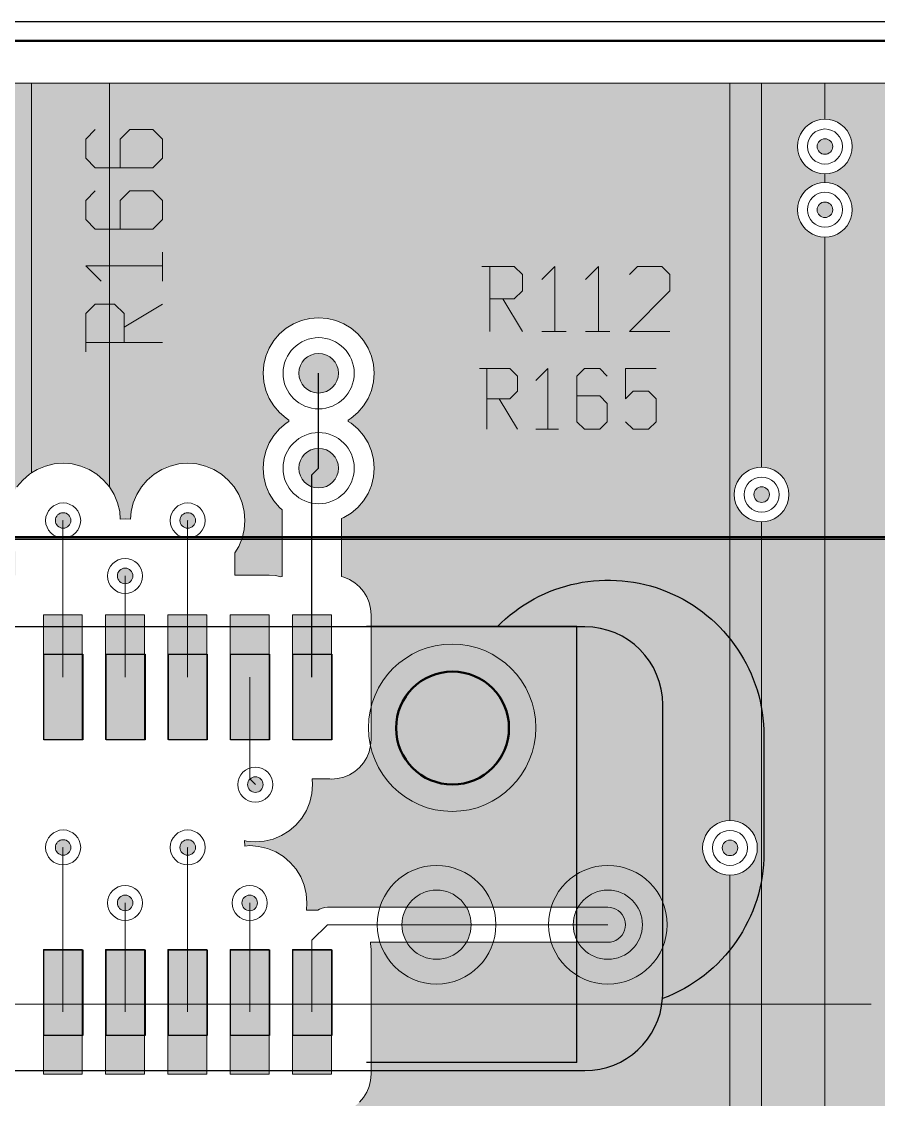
# Model space of a CAD drawing. Header units: inches. Extents: x 109.4 to 194.7, y 96.9 to 132.2.
# Drawn here: x 153.9 to 164.91, y 118.35 to 132.2 of the extents above; entities that cross this region are included whole.
import ezdxf

# ---------------------------------------------------------------- set-up
doc = ezdxf.new("R2010")
doc.units = ezdxf.units.IN
doc.header["$MEASUREMENT"] = 0
for name, color, linetype, lineweight in [('bottom_copper', 7, 'Continuous', 15), ('bottom_silk', 7, 'Continuous', 15), ('Front_Mech', 6, 'Continuous', 50), ('outline', 7, 'Continuous', 15), ('Rear_Mech', 5, 'Continuous', 30), ('top_copper', 7, 'Continuous', 15), ('top_silk', 7, 'Continuous', 15)]:
    doc.layers.add(name, color=color, linetype=linetype, lineweight=lineweight)
doc.layers.add('Mech_BackPlate', color=40, linetype='Continuous')
doc.layers.get('0').off()
doc.layers.get('top_copper').off()

# ---------------------------------------------------------------- blocks, each defined once
blk = doc.blocks.new('gsModule')
at = {"layer": 'bottom_copper', "lineweight": 0}
for points in [[(37.9824, 36.4307), (37.9824, 31.4255), (37.9557, 31.4091), (37.868, 31.3342), (37.7931, 31.2465), (37.7328, 31.1481), (37.6886, 31.0415), (37.6617, 30.9293), (37.6526, 30.8143), (37.6617, 30.6993), (37.6886, 30.5871), (37.7328, 30.4805), (37.7743, 30.4127), (37.7743, 30.1103), (37.3935, 30.1103), (37.3935, 30.3997), (37.443, 30.4805), (37.4872, 30.5871), (37.5141, 30.6993), (37.5209, 30.8143), (37.5141, 30.9293), (37.4872, 31.0415), (37.443, 31.1481), (37.3827, 31.2465), (37.3078, 31.3342), (37.2201, 31.4091), (37.1217, 31.4694), (37.0151, 31.5136), (36.9824, 31.5214), (36.9824, 36.4307)], [(38.9824, 36.4307), (38.9824, 31.2468), (38.9078, 31.3342), (38.8201, 31.4091), (38.7217, 31.4694), (38.6151, 31.5136), (38.5029, 31.5405), (38.3879, 31.5496), (38.2729, 31.5405), (38.1607, 31.5136), (38.0541, 31.4694), (37.9824, 31.4255), (37.9824, 36.4307)], [(46.9521, 36.4307), (46.9521, 26.9604), (46.8977, 26.9562), (46.8441, 26.9433), (46.7932, 26.9222), (46.7462, 26.8934), (46.7043, 26.8577), (46.6686, 26.8158), (46.6398, 26.7688), (46.6187, 26.7179), (46.6058, 26.6643), (46.6015, 26.6094), (46.6058, 26.5545), (46.6187, 26.5009), (46.6398, 26.45), (46.6686, 26.403), (46.7043, 26.3611), (46.7462, 26.3254), (46.7932, 26.2966), (46.8441, 26.2755), (46.8977, 26.2626), (46.9521, 26.2584), (46.9521, 2.6487), (38.9824, 2.6487), (38.9824, 3.9169), (41.9054, 3.9169), (41.9303, 3.9149), (42.03, 3.9228), (42.1272, 3.9461), (42.2195, 3.9844), (42.3047, 4.0366), (42.3807, 4.1015), (42.4456, 4.1775), (42.4979, 4.2627), (42.5361, 4.3551), (42.5594, 4.4523), (42.5673, 4.5519), (42.5653, 4.5768), (42.5653, 6.305), (42.5673, 6.3299), (42.5594, 6.4295), (42.5594, 6.4295), (42.5361, 6.5267), (42.4979, 6.6191), (42.4456, 6.7043), (42.3807, 6.7803), (42.3047, 6.8452), (42.2195, 6.8974), (42.1272, 6.9357), (42.03, 6.959), (41.9303, 6.9669), (41.9054, 6.9649), (38.9824, 6.9649), (38.9824, 14.3455), (38.9839, 14.3454), (39.1336, 14.3571), (39.2796, 14.3922), (39.4183, 14.4497), (39.5464, 14.5281), (39.6606, 14.6257), (39.7581, 14.7398), (39.8365, 14.8679), (39.894, 15.0066), (39.9291, 15.1526), (39.9379, 15.3023), (39.9291, 15.452), (39.894, 15.598), (39.8365, 15.7368), (39.7581, 15.8648), (39.6606, 15.979), (39.5464, 16.0765), (39.4183, 16.155), (39.2796, 16.2124), (39.1336, 16.2475), (38.9839, 16.2593), (38.9824, 16.2591), (38.9824, 18.5455), (38.9839, 18.5454), (39.1336, 18.5571), (39.2796, 18.5922), (39.4183, 18.6497), (39.5464, 18.7281), (39.6606, 18.8256), (39.7581, 18.9398), (39.8365, 19.0679), (39.894, 19.2066), (39.9291, 19.3526), (39.9379, 19.5023), (39.9291, 19.652), (39.894, 19.798), (39.8365, 19.9367), (39.7581, 20.0648), (39.6606, 20.179), (39.5464, 20.2765), (39.4183, 20.3549), (39.2796, 20.4124), (39.1336, 20.4475), (38.9839, 20.4592), (38.9824, 20.4591), (38.9824, 23.1943), (39.414, 23.1943), (39.4339, 23.1927), (39.5136, 23.199), (39.5136, 23.199), (39.5839, 23.2159), (39.6542, 23.199), (39.7339, 23.1927), (39.7538, 23.1943), (40.214, 23.1943), (40.2339, 23.1927), (40.3136, 23.199), (40.3136, 23.199), (40.3839, 23.2159), (40.4542, 23.199), (40.5339, 23.1927), (40.5538, 23.1943), (41.014, 23.1943), (41.0339, 23.1927), (41.1136, 23.199), (41.1136, 23.199), (41.1839, 23.2159), (41.2542, 23.199), (41.3339, 23.1927), (41.3538, 23.1943), (41.814, 23.1943), (41.8339, 23.1927), (41.9136, 23.199), (41.9136, 23.199), (41.9914, 23.2177), (42.0652, 23.2483), (42.1334, 23.29), (42.1942, 23.342), (42.2461, 23.4028), (42.2879, 23.471), (42.3185, 23.5448), (42.3372, 23.6226), (42.3435, 23.7023), (42.3419, 23.7222), (42.3419, 25.2824), (42.3435, 25.3023), (42.3372, 25.382), (42.3335, 25.3973), (45.3839, 25.3973), (45.4192, 25.3994), (45.4536, 25.4077), (45.4864, 25.4212), (45.5166, 25.4397), (45.5435, 25.4627), (45.5665, 25.4896), (45.585, 25.5198), (45.5985, 25.5526), (45.6068, 25.587), (45.6096, 25.6223), (45.6068, 25.6576), (45.5985, 25.692), (45.585, 25.7248), (45.5665, 25.755), (45.5435, 25.7819), (45.5166, 25.8049), (45.4864, 25.8234), (45.4536, 25.8369), (45.4192, 25.8452), (45.3839, 25.8473), (41.7927, 25.8473), (41.7839, 25.848), (41.7486, 25.8452), (41.7142, 25.8369), (41.6814, 25.8234), (41.6601, 25.8103), (41.5115, 25.8103), (41.5169, 25.9023), (41.5101, 26.0173), (41.4832, 26.1295), (41.439, 26.2361), (41.3787, 26.3345), (41.3038, 26.4222), (41.2161, 26.4971), (41.1177, 26.5574), (41.0111, 26.6016), (40.8989, 26.6285), (40.7839, 26.6376), (40.7198, 26.6325), (40.7157, 26.7022), (40.7416, 26.696), (40.8566, 26.6869), (40.9716, 26.696), (41.0838, 26.7229), (41.1904, 26.7671), (41.2888, 26.8274), (41.3765, 26.9023), (41.4514, 26.99), (41.5117, 27.0884), (41.5559, 27.195), (41.5828, 27.3072), (41.5896, 27.4222), (41.5853, 27.4943), (41.814, 27.4943), (41.8339, 27.4927), (41.9136, 27.499), (41.9136, 27.499), (41.9914, 27.5177), (42.0652, 27.5483), (42.1334, 27.59), (42.1942, 27.642), (42.2461, 27.7028), (42.2879, 27.771), (42.3185, 27.8448), (42.3372, 27.9226), (42.3435, 28.0023), (42.3419, 28.0222), (42.3419, 29.5824), (42.3435, 29.6023), (42.3372, 29.682), (42.3185, 29.7598), (42.2879, 29.8336), (42.2461, 29.9018), (42.1942, 29.9626), (42.1334, 30.0145), (42.0652, 30.0563), (41.9914, 30.0869), (41.9649, 30.0933), (41.9649, 30.8388), (41.9933, 30.8506), (42.0887, 30.9091), (42.1738, 30.9818), (42.2465, 31.0669), (42.305, 31.1623), (42.3479, 31.2657), (42.374, 31.3746), (42.3806, 31.4862), (42.374, 31.5978), (42.3479, 31.7067), (42.305, 31.8101), (42.2465, 31.9055), (42.1738, 31.9906), (42.0887, 32.0633), (42.0504, 32.0868), (42.0504, 32.1048), (42.0887, 32.1283), (42.1738, 32.201), (42.2465, 32.2861), (42.305, 32.3815), (42.3479, 32.4849), (42.374, 32.5938), (42.3806, 32.7054), (42.374, 32.817), (42.3479, 32.9259), (42.305, 33.0293), (42.2465, 33.1247), (42.1738, 33.2098), (42.0887, 33.2825), (41.9933, 33.341), (41.8899, 33.3839), (41.781, 33.41), (41.6694, 33.4188), (41.5578, 33.41), (41.4489, 33.3839), (41.3455, 33.341), (41.2501, 33.2825), (41.165, 33.2098), (41.0923, 33.1247), (41.0338, 33.0293), (40.9909, 32.9259), (40.9648, 32.817), (40.956, 32.7054), (40.9648, 32.5938), (40.9909, 32.4849), (41.0338, 32.3815), (41.0923, 32.2861), (41.165, 32.201), (41.2501, 32.1283), (41.2884, 32.1048), (41.2884, 32.0868), (41.2501, 32.0633), (41.165, 31.9906), (41.0923, 31.9055), (41.0338, 31.8101), (40.9909, 31.7067), (40.9648, 31.5978), (40.956, 31.4862), (40.9648, 31.3746), (40.9909, 31.2657), (41.0338, 31.1623), (41.0923, 31.0669), (41.165, 30.9818), (41.2029, 30.9493), (41.2029, 30.0933), (41.1839, 30.0887), (41.1136, 30.1056), (41.0339, 30.1119), (41.014, 30.1103), (40.5935, 30.1103), (40.5935, 30.3997), (40.643, 30.4805), (40.6872, 30.5871), (40.7141, 30.6993), (40.7209, 30.8143), (40.7141, 30.9293), (40.6872, 31.0415), (40.643, 31.1481), (40.5827, 31.2465), (40.5078, 31.3342), (40.4201, 31.4091), (40.3217, 31.4694), (40.2151, 31.5136), (40.1029, 31.5405), (39.9879, 31.5496), (39.8729, 31.5405), (39.7607, 31.5136), (39.6541, 31.4694), (39.5557, 31.4091), (39.468, 31.3342), (39.3931, 31.2465), (39.3328, 31.1481), (39.2886, 31.0415), (39.2617, 30.9293), (39.254, 30.832), (39.1839, 30.8376), (39.1198, 30.8325), (39.1141, 30.9293), (39.0872, 31.0415), (39.043, 31.1481), (38.9827, 31.2465), (38.9824, 31.2468), (38.9824, 36.4307)], [(47.3585, 36.4307), (47.3585, 31.4984), (47.3041, 31.4942), (47.2505, 31.4813), (47.1996, 31.4602), (47.1526, 31.4314), (47.1107, 31.3957), (47.075, 31.3538), (47.0462, 31.3068), (47.0251, 31.2559), (47.0122, 31.2023), (47.0079, 31.1474), (47.0122, 31.0925), (47.0251, 31.0389), (47.0462, 30.988), (47.075, 30.941), (47.1107, 30.8991), (47.1526, 30.8634), (47.1996, 30.8346), (47.2505, 30.8135), (47.3041, 30.8006), (47.3585, 30.7964), (47.3585, 2.6487), (46.9521, 2.6487), (46.9521, 26.2584), (46.9526, 26.2583), (47.0075, 26.2626), (47.0611, 26.2755), (47.112, 26.2966), (47.159, 26.3254), (47.2009, 26.3611), (47.2366, 26.403), (47.2654, 26.45), (47.2865, 26.5009), (47.2994, 26.5545), (47.3026, 26.6094), (47.2994, 26.6643), (47.2865, 26.7179), (47.2654, 26.7688), (47.2366, 26.8158), (47.2009, 26.8577), (47.159, 26.8934), (47.112, 26.9222), (47.0611, 26.9433), (47.0075, 26.9562), (46.9526, 26.9605), (46.9521, 26.9604), (46.9521, 36.4307)], [(48.1713, 36.4307), (48.1713, 35.9688), (48.1169, 35.9646), (48.0633, 35.9517), (48.0124, 35.9306), (47.9654, 35.9018), (47.9235, 35.8661), (47.8878, 35.8242), (47.859, 35.7772), (47.8379, 35.7263), (47.825, 35.6727), (47.8207, 35.6178), (47.825, 35.5629), (47.8379, 35.5093), (47.859, 35.4584), (47.8878, 35.4114), (47.9235, 35.3695), (47.9654, 35.3338), (48.0124, 35.305), (48.0633, 35.2839), (48.1169, 35.271), (48.1713, 35.2668), (48.1713, 35.156), (48.1169, 35.1518), (48.0633, 35.1389), (48.0124, 35.1178), (47.9654, 35.089), (47.9235, 35.0533), (47.8878, 35.0114), (47.859, 34.9644), (47.8379, 34.9135), (47.825, 34.8599), (47.8207, 34.805), (47.825, 34.7501), (47.8379, 34.6965), (47.859, 34.6456), (47.8878, 34.5986), (47.9235, 34.5567), (47.9654, 34.521), (48.0124, 34.4922), (48.0633, 34.4711), (48.1169, 34.4582), (48.1713, 34.454), (48.1713, 2.6487), (47.3585, 2.6487), (47.3585, 30.7964), (47.359, 30.7963), (47.4139, 30.8006), (47.4675, 30.8135), (47.5184, 30.8346), (47.5654, 30.8634), (47.6073, 30.8991), (47.643, 30.941), (47.6718, 30.988), (47.6929, 31.0389), (47.7058, 31.0925), (47.709, 31.1474), (47.7058, 31.2023), (47.6929, 31.2559), (47.6718, 31.3068), (47.643, 31.3538), (47.6073, 31.3957), (47.5654, 31.4314), (47.5184, 31.4602), (47.4675, 31.4813), (47.4139, 31.4942), (47.359, 31.4985), (47.3585, 31.4984), (47.3585, 36.4307)], [(49.3905, 36.4307), (49.3905, 35.9688), (49.3361, 35.9646), (49.2825, 35.9517), (49.2316, 35.9306), (49.1846, 35.9018), (49.1427, 35.8661), (49.107, 35.8242), (49.0782, 35.7772), (49.0571, 35.7263), (49.0442, 35.6727), (49.0399, 35.6178), (49.0442, 35.5629), (49.0571, 35.5093), (49.0782, 35.4584), (49.107, 35.4114), (49.1427, 35.3695), (49.1846, 35.3338), (49.2316, 35.305), (49.2825, 35.2839), (49.3361, 35.271), (49.3905, 35.2668), (49.3905, 2.6487), (48.1713, 2.6487), (48.1713, 34.454), (48.1718, 34.4539), (48.2267, 34.4582), (48.2803, 34.4711), (48.3312, 34.4922), (48.3782, 34.521), (48.4201, 34.5567), (48.4558, 34.5986), (48.4846, 34.6456), (48.5057, 34.6965), (48.5186, 34.7501), (48.5218, 34.805), (48.5186, 34.8599), (48.5057, 34.9135), (48.4846, 34.9644), (48.4558, 35.0114), (48.4201, 35.0533), (48.3782, 35.089), (48.3312, 35.1178), (48.2803, 35.1389), (48.2267, 35.1518), (48.1718, 35.1561), (48.1713, 35.156), (48.1713, 35.2668), (48.1718, 35.2667), (48.2267, 35.271), (48.2803, 35.2839), (48.3312, 35.305), (48.3782, 35.3338), (48.4201, 35.3695), (48.4558, 35.4114), (48.4846, 35.4584), (48.5057, 35.5093), (48.5186, 35.5629), (48.5218, 35.6178), (48.5186, 35.6727), (48.5057, 35.7263), (48.4846, 35.7772), (48.4558, 35.8242), (48.4201, 35.8661), (48.3782, 35.9018), (48.3312, 35.9306), (48.2803, 35.9517), (48.2267, 35.9646), (48.1718, 35.9689), (48.1713, 35.9688), (48.1713, 36.4307)], [(38.6339, 29.6023), (38.1339, 29.6023), (38.1339, 28.0023), (38.6339, 28.0023)], [(39.4339, 29.6023), (38.9339, 29.6023), (38.9339, 28.0023), (39.4339, 28.0023)], [(40.2339, 29.6023), (39.7339, 29.6023), (39.7339, 28.0023), (40.2339, 28.0023)], [(41.0339, 29.6023), (40.5339, 29.6023), (40.5339, 28.0023), (41.0339, 28.0023)], [(41.8339, 29.6023), (41.3339, 29.6023), (41.3339, 28.0023), (41.8339, 28.0023)], [(38.6339, 25.3023), (38.1339, 25.3023), (38.1339, 23.7023), (38.6339, 23.7023)], [(39.4339, 25.3023), (38.9339, 25.3023), (38.9339, 23.7023), (39.4339, 23.7023)], [(40.2339, 25.3023), (39.7339, 25.3023), (39.7339, 23.7023), (40.2339, 23.7023)], [(41.0339, 25.3023), (40.5339, 25.3023), (40.5339, 23.7023), (41.0339, 23.7023)], [(41.8339, 25.3023), (41.3339, 25.3023), (41.3339, 23.7023), (41.8339, 23.7023)]]:
    blk.add_hatch(color=256, dxfattribs=at).paths.add_polyline_path(points, flags=0)
h = blk.add_hatch(color=256, dxfattribs=at)
edge = h.paths.add_edge_path(flags=0)
edge.add_arc((48.1718, 35.6178), 0.1, 0, 360)
h = blk.add_hatch(color=256, dxfattribs=at)
edge = h.paths.add_edge_path(flags=0)
edge.add_arc((48.1718, 34.805), 0.1, 0, 360)
h = blk.add_hatch(color=256, dxfattribs=at)
edge = h.paths.add_edge_path(flags=0)
edge.add_arc((41.6694, 32.7054), 0.254, 0, 360)
h = blk.add_hatch(color=256, dxfattribs=at)
edge = h.paths.add_edge_path(flags=0)
edge.add_arc((41.6694, 31.4862), 0.254, 0, 360)
h = blk.add_hatch(color=256, dxfattribs=at)
edge = h.paths.add_edge_path(flags=0)
edge.add_arc((47.359, 31.1474), 0.1, 0, 360)
h = blk.add_hatch(color=256, dxfattribs=at)
edge = h.paths.add_edge_path(flags=0)
edge.add_arc((38.3879, 30.8143), 0.1, 0, 360)
h = blk.add_hatch(color=256, dxfattribs=at)
edge = h.paths.add_edge_path(flags=0)
edge.add_arc((39.9879, 30.8143), 0.1, 0, 360)
h = blk.add_hatch(color=256, dxfattribs=at)
edge = h.paths.add_edge_path(flags=0)
edge.add_arc((39.1839, 30.1023), 0.1, 0, 360)
h = blk.add_hatch(color=256, dxfattribs=at)
edge = h.paths.add_edge_path(flags=0)
edge.add_arc((43.3839, 28.1523), 0.725, 0, 360)
h = blk.add_hatch(color=256, dxfattribs=at)
edge = h.paths.add_edge_path(flags=0)
edge.add_arc((40.8566, 27.4222), 0.1, 0, 360)
h = blk.add_hatch(color=256, dxfattribs=at)
edge = h.paths.add_edge_path(flags=0)
edge.add_arc((38.3879, 26.6143), 0.1, 0, 360)
h = blk.add_hatch(color=256, dxfattribs=at)
edge = h.paths.add_edge_path(flags=0)
edge.add_arc((39.9879, 26.6143), 0.1, 0, 360)
h = blk.add_hatch(color=256, dxfattribs=at)
edge = h.paths.add_edge_path(flags=0)
edge.add_arc((46.9526, 26.6094), 0.1, 0, 360)
h = blk.add_hatch(color=256, dxfattribs=at)
edge = h.paths.add_edge_path(flags=0)
edge.add_arc((43.1839, 25.6223), 0.4445, 0, 360)
h = blk.add_hatch(color=256, dxfattribs=at)
edge = h.paths.add_edge_path(flags=0)
edge.add_arc((45.3839, 25.6223), 0.4445, 0, 360)
h = blk.add_hatch(color=256, dxfattribs=at)
edge = h.paths.add_edge_path(flags=0)
edge.add_arc((39.1839, 25.9023), 0.1, 0, 360)
h = blk.add_hatch(color=256, dxfattribs=at)
edge = h.paths.add_edge_path(flags=0)
edge.add_arc((40.7839, 25.9023), 0.1, 0, 360)
for p, q in [((36.9824, 36.4307), (37.9824, 36.4307)), ((37.9824, 31.4255), (37.9824, 36.4307)), ((37.9824, 36.4307), (38.9824, 36.4307)), ((37.9824, 36.4307), (37.9824, 31.4255)), ((38.9824, 31.2468), (38.9824, 36.4307)), ((38.9824, 36.4307), (46.9521, 36.4307)), ((38.9824, 36.4307), (38.9824, 31.2468)), ((46.9521, 26.9604), (46.9521, 36.4307)), ((46.9521, 36.4307), (47.3585, 36.4307)), ((46.9521, 36.4307), (46.9521, 26.9604)), ((47.3585, 31.4984), (47.3585, 36.4307)), ((47.3585, 36.4307), (48.1713, 36.4307)), ((47.3585, 36.4307), (47.3585, 31.4984)), ((48.1713, 35.9688), (48.1713, 36.4307)), ((48.1713, 36.4307), (49.3905, 36.4307)), ((48.1713, 36.4307), (48.1713, 35.9688)), ((47.9235, 35.8661), (47.8878, 35.8242)), ((47.9654, 35.9018), (47.9235, 35.8661)), ((48.0124, 35.9306), (47.9654, 35.9018)), ((48.0633, 35.9517), (48.0124, 35.9306)), ((48.1169, 35.9646), (48.0633, 35.9517)), ((48.1713, 35.9688), (48.1169, 35.9646)), ((48.1718, 35.9689), (48.1713, 35.9688)), ((48.2267, 35.9646), (48.1718, 35.9689)), ((48.2803, 35.9517), (48.2267, 35.9646)), ((48.3312, 35.9306), (48.2803, 35.9517)), ((48.3782, 35.9018), (48.3312, 35.9306)), ((48.4201, 35.8661), (48.3782, 35.9018)), ((48.4558, 35.8242), (48.4201, 35.8661)), ((47.8379, 35.7263), (47.825, 35.6727)), ((47.859, 35.7772), (47.8379, 35.7263)), ((47.8878, 35.8242), (47.859, 35.7772)), ((48.4846, 35.7772), (48.4558, 35.8242)), ((48.5057, 35.7263), (48.4846, 35.7772)), ((48.5186, 35.6727), (48.5057, 35.7263)), ((47.825, 35.6727), (47.8207, 35.6178)), ((47.8207, 35.6178), (47.825, 35.5629)), ((48.5218, 35.6178), (48.5186, 35.6727)), ((48.5186, 35.5629), (48.5218, 35.6178)), ((47.825, 35.5629), (47.8379, 35.5093)), ((47.8379, 35.5093), (47.859, 35.4584)), ((47.859, 35.4584), (47.8878, 35.4114)), ((48.4558, 35.4114), (48.4846, 35.4584)), ((48.4846, 35.4584), (48.5057, 35.5093)), ((48.5057, 35.5093), (48.5186, 35.5629)), ((47.8878, 35.4114), (47.9235, 35.3695)), ((47.9235, 35.3695), (47.9654, 35.3338)), ((47.9654, 35.3338), (48.0124, 35.305)), ((48.0124, 35.305), (48.0633, 35.2839)), ((48.2803, 35.2839), (48.3312, 35.305)), ((48.3312, 35.305), (48.3782, 35.3338)), ((48.3782, 35.3338), (48.4201, 35.3695)), ((48.4201, 35.3695), (48.4558, 35.4114)), ((48.0633, 35.2839), (48.1169, 35.271)), ((48.1169, 35.271), (48.1713, 35.2668)), ((48.1713, 35.156), (48.1713, 35.2668)), ((48.1713, 35.2668), (48.1718, 35.2667)), ((48.1713, 35.2668), (48.1713, 35.156)), ((48.1718, 35.2667), (48.2267, 35.271)), ((48.2267, 35.271), (48.2803, 35.2839)), ((47.9235, 35.0533), (47.8878, 35.0114)), ((47.9654, 35.089), (47.9235, 35.0533)), ((48.0124, 35.1178), (47.9654, 35.089)), ((48.0633, 35.1389), (48.0124, 35.1178)), ((48.1169, 35.1518), (48.0633, 35.1389)), ((48.1713, 35.156), (48.1169, 35.1518)), ((48.1718, 35.1561), (48.1713, 35.156)), ((48.2267, 35.1518), (48.1718, 35.1561)), ((48.2803, 35.1389), (48.2267, 35.1518)), ((48.3312, 35.1178), (48.2803, 35.1389)), ((48.3782, 35.089), (48.3312, 35.1178)), ((48.4201, 35.0533), (48.3782, 35.089)), ((48.4558, 35.0114), (48.4201, 35.0533)), ((47.8379, 34.9135), (47.825, 34.8599)), ((47.859, 34.9644), (47.8379, 34.9135)), ((47.8878, 35.0114), (47.859, 34.9644)), ((48.4846, 34.9644), (48.4558, 35.0114)), ((48.5057, 34.9135), (48.4846, 34.9644)), ((48.5186, 34.8599), (48.5057, 34.9135)), ((47.825, 34.8599), (47.8207, 34.805)), ((47.8207, 34.805), (47.825, 34.7501)), ((48.5218, 34.805), (48.5186, 34.8599)), ((48.5186, 34.7501), (48.5218, 34.805)), ((47.825, 34.7501), (47.8379, 34.6965)), ((47.8379, 34.6965), (47.859, 34.6456)), ((47.859, 34.6456), (47.8878, 34.5986)), ((48.4558, 34.5986), (48.4846, 34.6456)), ((48.4846, 34.6456), (48.5057, 34.6965)), ((48.5057, 34.6965), (48.5186, 34.7501)), ((47.8878, 34.5986), (47.9235, 34.5567)), ((47.9235, 34.5567), (47.9654, 34.521)), ((47.9654, 34.521), (48.0124, 34.4922)), ((48.0124, 34.4922), (48.0633, 34.4711)), ((48.2803, 34.4711), (48.3312, 34.4922)), ((48.3312, 34.4922), (48.3782, 34.521)), ((48.3782, 34.521), (48.4201, 34.5567)), ((48.4201, 34.5567), (48.4558, 34.5986)), ((48.0633, 34.4711), (48.1169, 34.4582)), ((48.1169, 34.4582), (48.1713, 34.454)), ((48.1713, 2.6487), (48.1713, 34.454)), ((48.1713, 34.454), (48.1718, 34.4539)), ((48.1713, 34.454), (48.1713, 2.6487)), ((48.1718, 34.4539), (48.2267, 34.4582)), ((48.2267, 34.4582), (48.2803, 34.4711)), ((41.4489, 33.3839), (41.3455, 33.341)), ((41.5578, 33.41), (41.4489, 33.3839)), ((41.6694, 33.4188), (41.5578, 33.41)), ((41.781, 33.41), (41.6694, 33.4188)), ((41.8899, 33.3839), (41.781, 33.41)), ((41.9933, 33.341), (41.8899, 33.3839)), ((41.2501, 33.2825), (41.165, 33.2098)), ((41.3455, 33.341), (41.2501, 33.2825)), ((42.0887, 33.2825), (41.9933, 33.341)), ((42.1738, 33.2098), (42.0887, 33.2825)), ((41.0923, 33.1247), (41.0338, 33.0293)), ((41.165, 33.2098), (41.0923, 33.1247)), ((42.2465, 33.1247), (42.1738, 33.2098)), ((42.305, 33.0293), (42.2465, 33.1247)), ((41.0338, 33.0293), (40.9909, 32.9259)), ((42.3479, 32.9259), (42.305, 33.0293)), ((40.9648, 32.817), (40.956, 32.7054)), ((40.9909, 32.9259), (40.9648, 32.817)), ((42.374, 32.817), (42.3479, 32.9259)), ((42.3806, 32.7054), (42.374, 32.817)), ((40.956, 32.7054), (40.9648, 32.5938)), ((42.374, 32.5938), (42.3806, 32.7054)), ((40.9648, 32.5938), (40.9909, 32.4849)), ((42.3479, 32.4849), (42.374, 32.5938)), ((40.9909, 32.4849), (41.0338, 32.3815)), ((42.305, 32.3815), (42.3479, 32.4849)), ((41.0338, 32.3815), (41.0923, 32.2861)), ((41.0923, 32.2861), (41.165, 32.201)), ((42.1738, 32.201), (42.2465, 32.2861)), ((42.2465, 32.2861), (42.305, 32.3815)), ((41.165, 32.201), (41.2501, 32.1283)), ((41.2501, 32.1283), (41.2884, 32.1048)), ((42.0504, 32.1048), (42.0887, 32.1283)), ((42.0887, 32.1283), (42.1738, 32.201)), ((41.165, 31.9906), (41.0923, 31.9055)), ((41.2501, 32.0633), (41.165, 31.9906)), ((41.2884, 32.0868), (41.2501, 32.0633)), ((41.2884, 32.1048), (41.2884, 32.0868)), ((42.0504, 32.0868), (42.0504, 32.1048)), ((42.0887, 32.0633), (42.0504, 32.0868)), ((42.1738, 31.9906), (42.0887, 32.0633)), ((42.2465, 31.9055), (42.1738, 31.9906)), ((41.0923, 31.9055), (41.0338, 31.8101)), ((42.305, 31.8101), (42.2465, 31.9055)), ((40.9909, 31.7067), (40.9648, 31.5978)), ((41.0338, 31.8101), (40.9909, 31.7067)), ((42.3479, 31.7067), (42.305, 31.8101)), ((42.374, 31.5978), (42.3479, 31.7067)), ((40.9648, 31.5978), (40.956, 31.4862)), ((42.3806, 31.4862), (42.374, 31.5978)), ((38.0541, 31.4694), (37.9824, 31.4255)), ((38.1607, 31.5136), (38.0541, 31.4694)), ((38.2729, 31.5405), (38.1607, 31.5136)), ((38.3879, 31.5496), (38.2729, 31.5405)), ((38.5029, 31.5405), (38.3879, 31.5496)), ((38.6151, 31.5136), (38.5029, 31.5405)), ((38.7217, 31.4694), (38.6151, 31.5136)), ((38.8201, 31.4091), (38.7217, 31.4694)), ((39.6541, 31.4694), (39.5557, 31.4091)), ((39.7607, 31.5136), (39.6541, 31.4694)), ((39.8729, 31.5405), (39.7607, 31.5136)), ((39.9879, 31.5496), (39.8729, 31.5405)), ((40.1029, 31.5405), (39.9879, 31.5496)), ((40.2151, 31.5136), (40.1029, 31.5405)), ((40.3217, 31.4694), (40.2151, 31.5136)), ((40.4201, 31.4091), (40.3217, 31.4694)), ((40.956, 31.4862), (40.9648, 31.3746)), ((42.374, 31.3746), (42.3806, 31.4862)), ((47.1526, 31.4314), (47.1107, 31.3957)), ((47.1996, 31.4602), (47.1526, 31.4314)), ((47.2505, 31.4813), (47.1996, 31.4602)), ((47.3041, 31.4942), (47.2505, 31.4813)), ((47.3585, 31.4984), (47.3041, 31.4942)), ((47.359, 31.4985), (47.3585, 31.4984)), ((47.4139, 31.4942), (47.359, 31.4985)), ((47.4675, 31.4813), (47.4139, 31.4942)), ((47.5184, 31.4602), (47.4675, 31.4813)), ((47.5654, 31.4314), (47.5184, 31.4602)), ((47.6073, 31.3957), (47.5654, 31.4314)), ((37.868, 31.3342), (37.7931, 31.2465)), ((37.9557, 31.4091), (37.868, 31.3342)), ((37.9824, 31.4255), (37.9557, 31.4091)), ((38.9078, 31.3342), (38.8201, 31.4091)), ((38.9824, 31.2468), (38.9078, 31.3342)), ((39.468, 31.3342), (39.3931, 31.2465)), ((39.5557, 31.4091), (39.468, 31.3342)), ((40.5078, 31.3342), (40.4201, 31.4091)), ((40.5827, 31.2465), (40.5078, 31.3342)), ((40.9648, 31.3746), (40.9909, 31.2657)), ((42.3479, 31.2657), (42.374, 31.3746)), ((47.0462, 31.3068), (47.0251, 31.2559)), ((47.075, 31.3538), (47.0462, 31.3068)), ((47.1107, 31.3957), (47.075, 31.3538)), ((47.643, 31.3538), (47.6073, 31.3957)), ((47.6718, 31.3068), (47.643, 31.3538)), ((47.6929, 31.2559), (47.6718, 31.3068)), ((38.9827, 31.2465), (38.9824, 31.2468)), ((39.043, 31.1481), (38.9827, 31.2465)), ((39.3931, 31.2465), (39.3328, 31.1481)), ((40.643, 31.1481), (40.5827, 31.2465)), ((40.9909, 31.2657), (41.0338, 31.1623)), ((41.0338, 31.1623), (41.0923, 31.0669)), ((42.2465, 31.0669), (42.305, 31.1623)), ((42.305, 31.1623), (42.3479, 31.2657)), ((47.0122, 31.2023), (47.0079, 31.1474)), ((47.0251, 31.2559), (47.0122, 31.2023)), ((47.7058, 31.2023), (47.6929, 31.2559)), ((47.709, 31.1474), (47.7058, 31.2023)), ((39.0872, 31.0415), (39.043, 31.1481)), ((39.1141, 30.9293), (39.0872, 31.0415)), ((39.2886, 31.0415), (39.2617, 30.9293)), ((39.3328, 31.1481), (39.2886, 31.0415)), ((40.6872, 31.0415), (40.643, 31.1481)), ((40.7141, 30.9293), (40.6872, 31.0415)), ((41.0923, 31.0669), (41.165, 30.9818)), ((42.1738, 30.9818), (42.2465, 31.0669)), ((47.0079, 31.1474), (47.0122, 31.0925)), ((47.0122, 31.0925), (47.0251, 31.0389)), ((47.0251, 31.0389), (47.0462, 30.988)), ((47.6718, 30.988), (47.6929, 31.0389)), ((47.6929, 31.0389), (47.7058, 31.0925)), ((47.7058, 31.0925), (47.709, 31.1474)), ((39.1198, 30.8325), (39.1141, 30.9293)), ((39.2617, 30.9293), (39.254, 30.832)), ((40.7209, 30.8143), (40.7141, 30.9293)), ((41.165, 30.9818), (41.2029, 30.9493)), ((41.2029, 30.9493), (41.2029, 30.0933)), ((41.9933, 30.8506), (42.0887, 30.9091)), ((42.0887, 30.9091), (42.1738, 30.9818)), ((47.0462, 30.988), (47.075, 30.941)), ((47.075, 30.941), (47.1107, 30.8991)), ((47.1107, 30.8991), (47.1526, 30.8634)), ((47.5654, 30.8634), (47.6073, 30.8991)), ((47.6073, 30.8991), (47.643, 30.941)), ((47.643, 30.941), (47.6718, 30.988)), ((39.1839, 30.8376), (39.1198, 30.8325)), ((39.254, 30.832), (39.1839, 30.8376)), ((40.7141, 30.6993), (40.7209, 30.8143)), ((41.9649, 30.8388), (41.9933, 30.8506)), ((41.9649, 30.0933), (41.9649, 30.8388)), ((47.1526, 30.8634), (47.1996, 30.8346)), ((47.1996, 30.8346), (47.2505, 30.8135)), ((47.2505, 30.8135), (47.3041, 30.8006)), ((47.3041, 30.8006), (47.3585, 30.7964)), ((47.3585, 2.6487), (47.3585, 30.7964)), ((47.3585, 30.7964), (47.359, 30.7963)), ((47.3585, 30.7964), (47.3585, 2.6487)), ((47.359, 30.7963), (47.4139, 30.8006)), ((47.4139, 30.8006), (47.4675, 30.8135)), ((47.4675, 30.8135), (47.5184, 30.8346)), ((47.5184, 30.8346), (47.5654, 30.8634)), ((40.6872, 30.5871), (40.7141, 30.6993)), ((40.5935, 30.3997), (40.643, 30.4805)), ((40.643, 30.4805), (40.6872, 30.5871)), ((40.5935, 30.1103), (40.5935, 30.3997)), ((41.014, 30.1103), (40.5935, 30.1103)), ((41.0339, 30.1119), (41.014, 30.1103)), ((41.1136, 30.1056), (41.0339, 30.1119)), ((41.1839, 30.0887), (41.1136, 30.1056)), ((41.2029, 30.0933), (41.1839, 30.0887)), ((41.9914, 30.0869), (41.9649, 30.0933)), ((42.0652, 30.0563), (41.9914, 30.0869)), ((42.1334, 30.0145), (42.0652, 30.0563)), ((42.1942, 29.9626), (42.1334, 30.0145)), ((42.2461, 29.9018), (42.1942, 29.9626)), ((42.2879, 29.8336), (42.2461, 29.9018)), ((42.3185, 29.7598), (42.2879, 29.8336)), ((42.3372, 29.682), (42.3185, 29.7598)), ((42.3435, 29.6023), (42.3372, 29.682)), ((38.6339, 29.6023), (38.1339, 29.6023)), ((38.1339, 29.6023), (38.1339, 28.0023)), ((38.6339, 28.0023), (38.6339, 29.6023)), ((39.4339, 29.6023), (38.9339, 29.6023)), ((38.9339, 29.6023), (38.9339, 28.0023)), ((39.4339, 28.0023), (39.4339, 29.6023)), ((40.2339, 29.6023), (39.7339, 29.6023)), ((39.7339, 29.6023), (39.7339, 28.0023)), ((40.2339, 28.0023), (40.2339, 29.6023)), ((41.0339, 29.6023), (40.5339, 29.6023)), ((40.5339, 29.6023), (40.5339, 28.0023)), ((41.0339, 28.0023), (41.0339, 29.6023)), ((41.8339, 29.6023), (41.3339, 29.6023)), ((41.3339, 29.6023), (41.3339, 28.0023)), ((41.8339, 28.0023), (41.8339, 29.6023)), ((42.3419, 29.5824), (42.3435, 29.6023)), ((42.3419, 28.0222), (42.3419, 29.5824)), ((38.1339, 28.0023), (38.6339, 28.0023)), ((38.9339, 28.0023), (39.4339, 28.0023)), ((39.7339, 28.0023), (40.2339, 28.0023)), ((40.5339, 28.0023), (41.0339, 28.0023)), ((41.3339, 28.0023), (41.8339, 28.0023)), ((42.3372, 27.9226), (42.3435, 28.0023)), ((42.3435, 28.0023), (42.3419, 28.0222)), ((42.2879, 27.771), (42.3185, 27.8448)), ((42.3185, 27.8448), (42.3372, 27.9226)), ((42.1942, 27.642), (42.2461, 27.7028)), ((42.2461, 27.7028), (42.2879, 27.771)), ((42.0652, 27.5483), (42.1334, 27.59)), ((42.1334, 27.59), (42.1942, 27.642)), ((41.5828, 27.3072), (41.5896, 27.4222)), ((41.5896, 27.4222), (41.5853, 27.4943)), ((41.5853, 27.4943), (41.814, 27.4943)), ((41.814, 27.4943), (41.8339, 27.4927)), ((41.8339, 27.4927), (41.9136, 27.499)), ((41.9136, 27.499), (41.9914, 27.5177)), ((41.9136, 27.499), (41.9136, 27.499)), ((41.9914, 27.5177), (42.0652, 27.5483)), ((41.5559, 27.195), (41.5828, 27.3072)), ((41.5117, 27.0884), (41.5559, 27.195)), ((41.4514, 26.99), (41.5117, 27.0884)), ((41.2888, 26.8274), (41.3765, 26.9023)), ((41.3765, 26.9023), (41.4514, 26.99)), ((46.7462, 26.8934), (46.7043, 26.8577)), ((46.7932, 26.9222), (46.7462, 26.8934)), ((46.8441, 26.9433), (46.7932, 26.9222)), ((46.8977, 26.9562), (46.8441, 26.9433)), ((46.9521, 26.9604), (46.8977, 26.9562)), ((46.9526, 26.9605), (46.9521, 26.9604)), ((47.0075, 26.9562), (46.9526, 26.9605)), ((47.0611, 26.9433), (47.0075, 26.9562)), ((47.112, 26.9222), (47.0611, 26.9433)), ((47.159, 26.8934), (47.112, 26.9222)), ((47.2009, 26.8577), (47.159, 26.8934)), ((40.9716, 26.696), (41.0838, 26.7229)), ((41.0838, 26.7229), (41.1904, 26.7671)), ((41.1904, 26.7671), (41.2888, 26.8274)), ((46.6398, 26.7688), (46.6187, 26.7179)), ((46.6686, 26.8158), (46.6398, 26.7688)), ((46.7043, 26.8577), (46.6686, 26.8158)), ((47.2366, 26.8158), (47.2009, 26.8577)), ((47.2654, 26.7688), (47.2366, 26.8158)), ((47.2865, 26.7179), (47.2654, 26.7688)), ((40.7198, 26.6325), (40.7157, 26.7022)), ((40.7157, 26.7022), (40.7416, 26.696)), ((40.7839, 26.6376), (40.7198, 26.6325)), ((40.7416, 26.696), (40.8566, 26.6869)), ((40.8989, 26.6285), (40.7839, 26.6376)), ((40.8566, 26.6869), (40.9716, 26.696)), ((41.0111, 26.6016), (40.8989, 26.6285)), ((41.1177, 26.5574), (41.0111, 26.6016)), ((46.6058, 26.6643), (46.6015, 26.6094)), ((46.6015, 26.6094), (46.6058, 26.5545)), ((46.6187, 26.7179), (46.6058, 26.6643)), ((47.2994, 26.6643), (47.2865, 26.7179)), ((47.3026, 26.6094), (47.2994, 26.6643)), ((47.2994, 26.5545), (47.3026, 26.6094)), ((41.2161, 26.4971), (41.1177, 26.5574)), ((41.3038, 26.4222), (41.2161, 26.4971)), ((46.6058, 26.5545), (46.6187, 26.5009)), ((46.6187, 26.5009), (46.6398, 26.45)), ((46.6398, 26.45), (46.6686, 26.403)), ((47.2366, 26.403), (47.2654, 26.45)), ((47.2654, 26.45), (47.2865, 26.5009)), ((47.2865, 26.5009), (47.2994, 26.5545)), ((41.3787, 26.3345), (41.3038, 26.4222)), ((41.439, 26.2361), (41.3787, 26.3345)), ((46.6686, 26.403), (46.7043, 26.3611)), ((46.7043, 26.3611), (46.7462, 26.3254)), ((46.7462, 26.3254), (46.7932, 26.2966)), ((47.112, 26.2966), (47.159, 26.3254)), ((47.159, 26.3254), (47.2009, 26.3611)), ((47.2009, 26.3611), (47.2366, 26.403)), ((41.4832, 26.1295), (41.439, 26.2361)), ((46.7932, 26.2966), (46.8441, 26.2755)), ((46.8441, 26.2755), (46.8977, 26.2626)), ((46.8977, 26.2626), (46.9521, 26.2584)), ((46.9521, 2.6487), (46.9521, 26.2584)), ((46.9521, 26.2584), (46.9526, 26.2583)), ((46.9521, 26.2584), (46.9521, 2.6487)), ((46.9526, 26.2583), (47.0075, 26.2626)), ((47.0075, 26.2626), (47.0611, 26.2755)), ((47.0611, 26.2755), (47.112, 26.2966)), ((41.5101, 26.0173), (41.4832, 26.1295)), ((41.5169, 25.9023), (41.5101, 26.0173)), ((41.5115, 25.8103), (41.5169, 25.9023)), ((41.6601, 25.8103), (41.5115, 25.8103)), ((41.6814, 25.8234), (41.6601, 25.8103)), ((41.7142, 25.8369), (41.6814, 25.8234)), ((41.7486, 25.8452), (41.7142, 25.8369)), ((41.7839, 25.848), (41.7486, 25.8452)), ((41.7927, 25.8473), (41.7839, 25.848)), ((45.3839, 25.8473), (41.7927, 25.8473)), ((45.4192, 25.8452), (45.3839, 25.8473)), ((45.4536, 25.8369), (45.4192, 25.8452)), ((45.4864, 25.8234), (45.4536, 25.8369)), ((45.5166, 25.8049), (45.4864, 25.8234)), ((45.5435, 25.7819), (45.5166, 25.8049)), ((45.5665, 25.755), (45.5435, 25.7819)), ((45.585, 25.7248), (45.5665, 25.755)), ((45.5985, 25.692), (45.585, 25.7248)), ((45.6068, 25.6576), (45.5985, 25.692)), ((45.6096, 25.6223), (45.6068, 25.6576)), ((45.6068, 25.587), (45.6096, 25.6223)), ((45.5435, 25.4627), (45.5665, 25.4896)), ((45.5665, 25.4896), (45.585, 25.5198)), ((45.585, 25.5198), (45.5985, 25.5526)), ((45.5985, 25.5526), (45.6068, 25.587)), ((42.3372, 25.382), (42.3335, 25.3973)), ((42.3335, 25.3973), (45.3839, 25.3973)), ((42.3435, 25.3023), (42.3372, 25.382)), ((45.3839, 25.3973), (45.4192, 25.3994)), ((45.4192, 25.3994), (45.4536, 25.4077)), ((45.4536, 25.4077), (45.4864, 25.4212)), ((45.4864, 25.4212), (45.5166, 25.4397)), ((45.5166, 25.4397), (45.5435, 25.4627)), ((38.6339, 25.3023), (38.1339, 25.3023)), ((38.1339, 25.3023), (38.1339, 23.7023)), ((38.6339, 23.7023), (38.6339, 25.3023)), ((39.4339, 25.3023), (38.9339, 25.3023)), ((38.9339, 25.3023), (38.9339, 23.7023)), ((39.4339, 23.7023), (39.4339, 25.3023)), ((40.2339, 25.3023), (39.7339, 25.3023)), ((39.7339, 25.3023), (39.7339, 23.7023)), ((40.2339, 23.7023), (40.2339, 25.3023)), ((41.0339, 25.3023), (40.5339, 25.3023)), ((40.5339, 25.3023), (40.5339, 23.7023)), ((41.0339, 23.7023), (41.0339, 25.3023)), ((41.8339, 25.3023), (41.3339, 25.3023)), ((41.3339, 25.3023), (41.3339, 23.7023)), ((41.8339, 23.7023), (41.8339, 25.3023)), ((42.3419, 25.2824), (42.3435, 25.3023)), ((42.3419, 23.7222), (42.3419, 25.2824)), ((38.1339, 23.7023), (38.6339, 23.7023)), ((38.9339, 23.7023), (39.4339, 23.7023)), ((39.7339, 23.7023), (40.2339, 23.7023)), ((40.5339, 23.7023), (41.0339, 23.7023)), ((41.3339, 23.7023), (41.8339, 23.7023)), ((42.3372, 23.6226), (42.3435, 23.7023)), ((42.3435, 23.7023), (42.3419, 23.7222)), ((42.2879, 23.471), (42.3185, 23.5448)), ((42.3185, 23.5448), (42.3372, 23.6226)), ((42.1942, 23.342), (42.2461, 23.4028)), ((42.2461, 23.4028), (42.2879, 23.471))]:
    blk.add_line(p, q, dxfattribs=at)
at = {"layer": 'bottom_copper', "lineweight": 25}
for p, q in [((41.6694, 31.4862), (41.6694, 32.7054)), ((41.5839, 31.4007), (41.6694, 31.4862)), ((41.5839, 28.8023), (41.5839, 31.4007))]:
    blk.add_line(p, q, dxfattribs=at)
at = {"layer": 'bottom_copper', "lineweight": 20}
for p, q in [((38.3839, 30.8103), (38.3879, 30.8143)), ((38.3839, 28.8023), (38.3839, 30.8103)), ((39.9839, 30.8103), (39.9879, 30.8143)), ((39.9839, 28.8023), (39.9839, 30.8103)), ((39.1839, 28.8023), (39.1839, 30.1023)), ((40.7839, 28.8023), (40.7839, 27.495)), ((40.7839, 27.495), (40.8566, 27.4222)), ((38.3839, 26.6103), (38.3879, 26.6143)), ((38.3839, 24.5023), (38.3839, 26.6103)), ((39.9839, 26.6103), (39.9879, 26.6143)), ((39.9839, 24.5023), (39.9839, 26.6103)), ((39.1839, 24.5023), (39.1839, 25.9023)), ((40.7839, 24.5023), (40.7839, 25.9023)), ((41.5839, 25.4223), (41.7839, 25.6223)), ((41.7839, 25.6223), (45.3839, 25.6223)), ((41.5839, 24.5023), (41.5839, 25.4223))]:
    blk.add_line(p, q, dxfattribs=at)
at = {"layer": 'bottom_copper', "lineweight": 0}
for centre, radius in [((48.1718, 35.6178), 0.225), ((48.1718, 35.6178), 0.1), ((48.1718, 34.805), 0.225), ((48.1718, 34.805), 0.1), ((41.6694, 32.7054), 0.4572), ((41.6694, 32.7054), 0.254), ((41.6694, 31.4862), 0.4572), ((41.6694, 31.4862), 0.254), ((47.359, 31.1474), 0.225), ((47.359, 31.1474), 0.1), ((38.3879, 30.8143), 0.225), ((39.9879, 30.8143), 0.225), ((38.3879, 30.8143), 0.1), ((39.9879, 30.8143), 0.1), ((39.1839, 30.1023), 0.225), ((39.1839, 30.1023), 0.1), ((43.3839, 28.1523), 1.075), ((43.3839, 28.1523), 0.725), ((40.8566, 27.4222), 0.225), ((40.8566, 27.4222), 0.1), ((38.3879, 26.6143), 0.225), ((39.9879, 26.6143), 0.225), ((46.9526, 26.6094), 0.225), ((38.3879, 26.6143), 0.1), ((39.9879, 26.6143), 0.1), ((46.9526, 26.6094), 0.1), ((43.1839, 25.6223), 0.762), ((45.3839, 25.6223), 0.762), ((39.1839, 25.9023), 0.225), ((40.7839, 25.9023), 0.225), ((43.1839, 25.6223), 0.4445), ((45.3839, 25.6223), 0.4445), ((39.1839, 25.9023), 0.1), ((40.7839, 25.9023), 0.1)]:
    blk.add_circle(centre, radius, dxfattribs=at)
at = {"layer": 'bottom_silk', "lineweight": 25}
for p, q in [((69.8639, 36.9723), (2.1039, 36.9723)), ((44.9839, 29.4523), (42.2839, 29.4523)), ((44.9839, 23.8523), (44.9839, 29.4523)), ((44.9839, 23.8523), (42.2839, 23.8523))]:
    blk.add_line(p, q, dxfattribs=at)
at = {"layer": 'outline', "lineweight": 20}
blk.add_line((2.1039, 36.9723), (69.8639, 36.9723), dxfattribs=at)
at = {"layer": 'top_silk', "lineweight": 25}
for p, q in [((2.1039, 36.9723), (69.8639, 36.9723)), ((2.1039, 30.5723), (69.8639, 30.5723))]:
    blk.add_line(p, q, dxfattribs=at)
at = {"layer": 'top_silk', "lineweight": 18}
for p, q in [((38.6773, 35.7133), (38.8005, 35.8365)), ((39.1208, 35.7133), (39.244, 35.8365)), ((39.244, 35.8365), (39.5396, 35.8365)), ((39.6628, 35.7133), (39.5396, 35.8365)), ((38.6773, 35.4669), (38.6773, 35.7133)), ((39.1208, 35.3438), (39.1208, 35.7133)), ((39.6628, 35.4669), (39.6628, 35.7133)), ((38.8005, 35.3438), (38.6773, 35.4669)), ((39.5396, 35.3438), (39.6628, 35.4669)), ((38.8005, 35.3438), (39.5396, 35.3438)), ((38.6773, 34.9249), (38.8005, 35.0481)), ((39.1208, 34.9249), (39.244, 35.0481)), ((39.244, 35.0481), (39.5396, 35.0481)), ((39.6628, 34.9249), (39.5396, 35.0481)), ((38.6773, 34.6785), (38.6773, 34.9249)), ((39.1208, 34.5553), (39.1208, 34.9249)), ((39.6628, 34.6785), (39.6628, 34.9249)), ((38.8005, 34.5553), (38.6773, 34.6785)), ((39.5396, 34.5553), (39.6628, 34.6785)), ((38.8005, 34.5553), (39.5396, 34.5553)), ((39.6628, 33.8901), (39.6628, 34.2597)), ((38.8744, 33.8901), (38.6773, 34.0872)), ((38.6773, 34.0872), (39.6628, 34.0872)), ((43.7649, 34.076), (44.1815, 34.076)), ((43.869, 34.076), (43.869, 33.2429)), ((44.1815, 34.076), (44.2856, 33.9719)), ((44.5355, 33.9094), (44.7022, 34.076)), ((44.7022, 34.076), (44.7022, 33.2429)), ((45.0979, 33.9094), (45.2645, 34.076)), ((45.2645, 34.076), (45.2645, 33.2429)), ((45.6602, 33.9719), (45.7644, 34.076)), ((45.7644, 34.076), (46.0768, 34.076)), ((46.0768, 34.076), (46.181, 33.9719)), ((44.2856, 33.9719), (44.2856, 33.7636)), ((46.181, 33.9719), (46.181, 33.7636)), ((43.869, 33.6595), (44.1815, 33.6595)), ((44.0357, 33.6595), (44.2856, 33.2429)), ((44.1815, 33.6595), (44.2856, 33.7636)), ((45.6602, 33.2429), (46.181, 33.7636)), ((38.6773, 33.4713), (38.8005, 33.5945)), ((38.8005, 33.5945), (39.0468, 33.5945)), ((39.17, 33.4713), (39.0468, 33.5945)), ((39.17, 33.2988), (39.6628, 33.5945)), ((38.6773, 32.9785), (38.6773, 33.4713)), ((39.17, 33.1017), (39.17, 33.4713)), ((44.5355, 33.2429), (44.848, 33.2429)), ((45.0979, 33.2429), (45.4103, 33.2429)), ((45.6602, 33.2429), (46.181, 33.2429)), ((38.6773, 33.1017), (39.6628, 33.1017)), ((43.7336, 32.7679), (44.1248, 32.7679)), ((43.8314, 32.7679), (43.8314, 31.9856)), ((44.1248, 32.7679), (44.2226, 32.6701)), ((44.4573, 32.6115), (44.6138, 32.7679)), ((44.6138, 32.7679), (44.6138, 31.9856)), ((44.9854, 32.6701), (45.0831, 32.7679)), ((45.0831, 32.7679), (45.2787, 32.7679)), ((45.2787, 32.7679), (45.3765, 32.6701)), ((45.6112, 32.7679), (46.0024, 32.7679)), ((45.6112, 32.7679), (45.6112, 32.3768)), ((44.2226, 32.6701), (44.2226, 32.4746)), ((44.9854, 32.6701), (44.9854, 32.0834)), ((44.1248, 32.3768), (44.2226, 32.4746)), ((44.9854, 32.4159), (45.2787, 32.4159)), ((45.2787, 32.4159), (45.3765, 32.3181)), ((45.6112, 32.3768), (45.709, 32.4746)), ((45.709, 32.4746), (45.9046, 32.4746)), ((45.9046, 32.4746), (46.0024, 32.3768)), ((43.8314, 32.3768), (44.1248, 32.3768)), ((43.9879, 32.3768), (44.2226, 31.9856)), ((45.3765, 32.3181), (45.3765, 32.0834)), ((46.0024, 32.3768), (46.0024, 32.0834)), ((44.4573, 31.9856), (44.7507, 31.9856)), ((44.9854, 32.0834), (45.0831, 31.9856)), ((45.0831, 31.9856), (45.2787, 31.9856)), ((45.2787, 31.9856), (45.3765, 32.0834)), ((45.6112, 32.0834), (45.709, 31.9856)), ((45.709, 31.9856), (45.9046, 31.9856)), ((45.9046, 31.9856), (46.0024, 32.0834))]:
    blk.add_line(p, q, dxfattribs=at)
at = {"layer": 'top_silk', "lineweight": 15}
blk.add_line((22.8639, 24.6023), (48.7639, 24.6023), dxfattribs=at)
blk = doc.blocks.new('Cartridge PCB_Sheet_1_VIEW1')
at = {"layer": 'Rear_Mech'}
for p, q in [((2.65, -4.6), (2.15, -4.6)), ((2.15, -4.6), (2.15, -5.7)), ((2.65, -5.7), (2.65, -4.6)), ((3.45, -4.6), (2.95, -4.6)), ((2.95, -4.6), (2.95, -5.7)), ((3.45, -5.7), (3.45, -4.6)), ((4.25, -4.6), (3.75, -4.6)), ((3.75, -4.6), (3.75, -5.7)), ((4.25, -5.7), (4.25, -4.6)), ((5.05, -4.6), (4.55, -4.6)), ((4.55, -4.6), (4.55, -5.7)), ((5.05, -5.7), (5.05, -4.6)), ((5.85, -4.6), (5.35, -4.6)), ((5.35, -4.6), (5.35, -5.7)), ((5.85, -5.7), (5.85, -4.6)), ((2.15, -5.7), (2.65, -5.7)), ((2.95, -5.7), (3.45, -5.7)), ((3.75, -5.7), (4.25, -5.7)), ((4.55, -5.7), (5.05, -5.7)), ((5.35, -5.7), (5.85, -5.7)), ((2.65, -8.4), (2.15, -8.4)), ((2.15, -8.4), (2.15, -9.5)), ((2.65, -9.5), (2.65, -8.4)), ((3.45, -8.4), (2.95, -8.4)), ((2.95, -8.4), (2.95, -9.5)), ((3.45, -9.5), (3.45, -8.4)), ((3.75, -8.4), (3.75, -9.5)), ((4.25, -8.4), (3.75, -8.4)), ((4.25, -9.5), (4.25, -8.4)), ((4.55, -8.4), (4.55, -9.5)), ((5.05, -8.4), (4.55, -8.4)), ((5.05, -9.5), (5.05, -8.4)), ((5.85, -8.4), (5.35, -8.4)), ((5.35, -8.4), (5.35, -9.5)), ((5.85, -9.5), (5.85, -8.4)), ((2.15, -9.5), (2.65, -9.5)), ((2.95, -9.5), (3.45, -9.5)), ((3.75, -9.5), (4.25, -9.5)), ((4.55, -9.5), (5.05, -9.5)), ((5.35, -9.5), (5.85, -9.5)), ((-33.875, -17.375), (33.875, -17.375))]:
    blk.add_line(p, q, dxfattribs=at)
blk.add_circle((7.4, -8.55), 0.725, dxfattribs=at)
blk = doc.blocks.new('Cartridge PCB_Sheet_2_VIEW2')
at = {"layer": 'Front_Mech'}
for p, q in [((33.875, -11), (-33.875, -11)), ((-33.875, -17.375), (33.875, -17.375))]:
    blk.add_line(p, q, dxfattribs=at)
blk.add_circle((-7.4, -8.55), 0.725, dxfattribs=at)
blk = doc.blocks.new('Cartridge interface plate 28-5-20-5_Sheet_VIEW2')
at = {"layer": 'Mech_BackPlate'}
for p, q in [((-34, 17.625), (34, 17.625)), ((7.972, 9.85), (-7.972, 9.85)), ((9.1, 9.85), (7.972, 9.85)), ((10.1, 5.15), (10.1, 8.85)), ((11.4, 8.45), (11.4, 6.95)), ((-9.1, 4.15), (9.1, 4.15))]:
    blk.add_line(p, q, dxfattribs=at)
at = {"layer": 'Mech_BackPlate', "extrusion": (0, 0, -1)}
for centre, start, end in [((-9.4, 8.45), 44.427, 180), ((-9.4, 6.95), 180, 249.5977)]:
    blk.add_arc(centre, 2, start, end, dxfattribs=at)
at = {"layer": 'Mech_BackPlate'}
for centre, start, end in [((9.1, 8.85), 0, 90), ((9.1, 5.15), 355.7254, 0), ((9.1, 5.15), 270, 355.7254)]:
    blk.add_arc(centre, 1, start, end, dxfattribs=at)

msp = doc.modelspace()

# ---------------------------------------------------------------- block references
at = {"xscale": 0.9999961057099349, "yscale": 0.9999961057099349, "zscale": 0.9999961057099349}
msp.add_blockref('gsModule', (116.049, 94.973), dxfattribs=at)
at = {"xscale": 0.9999961057099349, "yscale": 0.9999961057099349, "zscale": 0.9999961057099349, "rotation": 180}
msp.add_blockref('Cartridge PCB_Sheet_2_VIEW2', (152.038, 114.571), dxfattribs=at)
at = {"layer": 'Rear_Mech', "xscale": -0.9999961057099349, "yscale": 0.9999961057099349, "zscale": 0.9999961057099349, "rotation": 180}
msp.add_blockref('Cartridge PCB_Sheet_1_VIEW1', (152.038, 114.571), dxfattribs=at)
at = {"layer": 'top_copper'}
msp.add_blockref('Cartridge interface plate 28-5-20-5_Sheet_VIEW2', (152.038, 114.571), dxfattribs=at)

doc.saveas('drawing.dxf')
